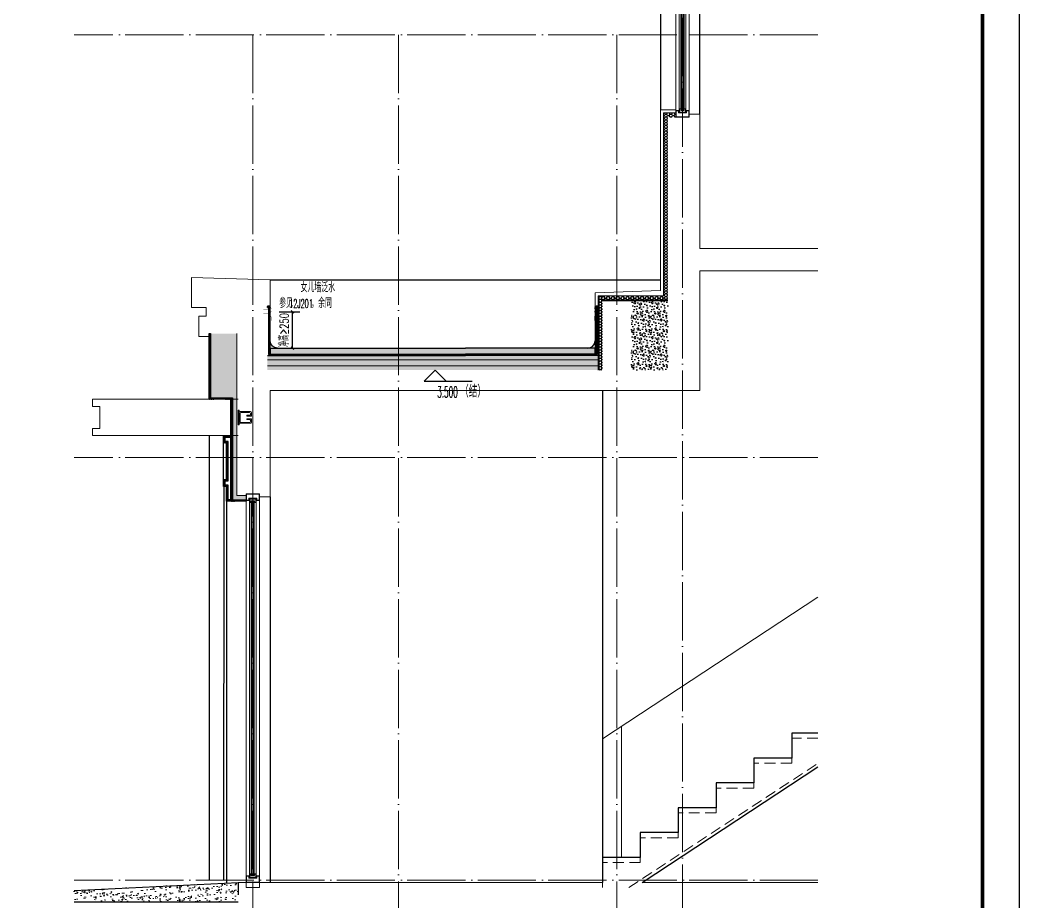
# Model space of a CAD drawing. Extents: x -518115 to 389031, y -231062 to 1628073.
# Drawn here: x 253822 to 260680, y -216555 to -210503 of the extents above; entities that cross this region are included whole.
import ezdxf
from ezdxf.xclip import XClip

# ---------------------------------------------------------------- set-up
doc = ezdxf.new("R2010")
doc.units = 0
doc.header["$LTSCALE"] = 1000
doc.header["$MEASUREMENT"] = 0
doc.header["$XCLIPFRAME"] = 0
for name, pattern in [('DASH', [0.35, 0.25, -0.1]), ('DOTE', [2.42, 2, -0.2, 0.02, -0.2]), ('HIDDEN', [0.375, 0.25, -0.125])]:
    doc.linetypes.add(name, pattern=pattern)
for name, color, linetype in [('3-剖面填充（细）', 250, 'Continuous'), ('3-屋面构造层', 157, 'Continuous'), ('DIM_ELEV', 3, 'Continuous'), ('DIM_IDEN', 67, 'Continuous'), ('PUB_TEXT', 4, 'Continuous'), ('SURFACE', 6, 'Continuous'), ('图框', 140, 'Continuous'), ('看线', 251, 'Continuous'), ('立面', 73, 'Continuous'), ('立面-看线', 251, 'Continuous')]:
    doc.layers.add(name, color=color, linetype=linetype)
for name, color, linetype, lineweight in [('DOTE', 19, 'DOTE', 9), ('PUB_HATCH', 8, 'Continuous', 9), ('S_WINDOW', 144, 'Continuous', 15), ('STAIR', 2, 'Continuous', 18), ('WALL', 9, 'Continuous', 40), ('内粉刷', 37, 'Continuous', 9), ('填充', 251, 'Continuous', 5), ('栏杆', 163, 'Continuous', 5), ('立面-普通轮廓', 7, 'Continuous', 18), ('立面-栏杆', 105, 'Continuous', 15), ('细细', 250, 'Continuous', 0)]:
    doc.layers.add(name, color=color, linetype=linetype, lineweight=lineweight)
doc.layers.add('yichutu', color=7, linetype='Continuous', true_color=0xffffff, plot=False)
doc.styles.add('_TCH_DIM', font='SIMPLEX.shx', dxfattribs={"width": 0.7, "bigfont": 'GBCBIG.shx'})
doc.styles.add('_TCH_DIM_T3', font='SIMPLEX.shx', dxfattribs={"width": 0.494118, "bigfont": 'GBCBIG.shx'})
doc.dimstyles.new('_TCH_ARCH&&20', dxfattribs={"dimtxt": 59.5, "dimasz": 20, "dimexe": 50, "dimexo": 60, "dimgap": 25.25, "dimtad": 1, "dimdec": 0, "dimzin": 0, "dimdsep": 46, "dimtxsty": '_TCH_DIM_T3', "dimblk": 'ARCHTICK', "dimcen": 0.09, "dimclrt": 7, "dimazin": 2, "dimtfac": 1, "dimtdec": 0, "dimtix": 1, "dimtmove": 2, "dimatfit": 3, "dimfxl": 1, "dimtolj": 1, "dimtzin": 0, "dimarcsym": 0})
pattern_1 = [(315, (-749044.146, -743268.739), (-1.767766953, -1.767766953), []), (315, (-749042.9675, -743268.739), (-1.767766953, -1.767766953), [])]
pattern_2 = [(315, (-749044.1448, -745972.1746), (-1.767766953, -1.767766953), []), (315, (-749042.9663, -745972.1746), (-1.767766953, -1.767766953), [])]
pattern_3 = [(315, (-218910.2607, -140541.0897), (-1.767766953, -1.767766953), []), (315, (-218909.0822, -140541.0897), (-1.767766953, -1.767766953), [])]
pattern_4 = [(315, (-218910.2607, -141979.3279), (-1.767766953, -1.767766953), []), (315, (-218909.0822, -141979.3279), (-1.767766953, -1.767766953), [])]

# ---------------------------------------------------------------- blocks, each defined once
blk = doc.blocks.new('GFDDDDRG')
at = {"layer": '图框'}
blk.add_lwpolyline([(923310, -107437), (923310, -159999), (893610, -159999), (893610, -107437)], close=True, dxfattribs=at)
blk.add_lwpolyline([(923310, -107437), (923310, -159999), (893610, -159999), (893610, -107437)], close=True, dxfattribs=at)
at = {"layer": '图框', "const_width": 50}
blk.add_lwpolyline([(894110, -159499), (922810, -159499), (922810, -108687), (894110, -108687)], close=True, dxfattribs=at)
blk = doc.blocks.new('yct-1051-594-26275-14850-25-1002.0')
at = {"layer": 'yichutu', "color": 7, "true_color": 0xffffff}
blk.add_lwpolyline([(0, 0), (0, 14850), (26275, 14850), (26275, 0)], close=True, dxfattribs=at)
blk = doc.blocks.new('A$C657A2A31')
at = {"layer": '栏杆', "color": 5}
for p, q in [((0, 0), (6.4, 0)), ((0, -100.3), (0, 0)), ((6.4, 0), (6.4, -100.3)), ((84.4, -10), (12.4, -10)), ((12.4, -22.3), (12.4, -78)), ((77.4, -16.3), (18.4, -16.3)), ((59.6, -35.7), (59.6, -41.7)), ((80.4, -35.7), (59.6, -35.7)), ((87.4, -41.7), (59.6, -41.7)), ((59.6, -58.6), (59.6, -64.6)), ((87.4, -58.6), (59.6, -58.6)), ((80.4, -64.6), (59.6, -64.6)), ((83.4, -32.7), (83.4, -22.3)), ((83.4, -67.6), (83.4, -78)), ((90.4, -16), (90.4, -38.7)), ((90.4, -84.3), (90.4, -61.6)), ((6.4, -100.3), (0, -100.3)), ((84.4, -90.3), (12.4, -90.3)), ((77.4, -84), (18.4, -84))]:
    blk.add_line(p, q, dxfattribs=at)
for centre, radius, start, end in [((12.4, -16), 6, 90, 180), ((18.4, -22.3), 6, 90, 180), ((77.4, -22.3), 6, 0, 90), ((80.4, -32.7), 3, 270, 0), ((80.4, -67.6), 3, 0, 90), ((84.4, -16), 6, 0, 90), ((87.4, -38.7), 3, 270, 0), ((87.4, -61.6), 3, 0, 90), ((12.4, -84.3), 6, 180, 270), ((18.4, -78), 6, 180, 270), ((77.4, -78), 6, 270, 0), ((84.4, -84.3), 6, 270, 0)]:
    blk.add_arc(centre, radius, start, end, dxfattribs=at)
blk = doc.blocks.new('zrszerf')
at = {"layer": '细细'}
h = blk.add_hatch(dxfattribs=at)
h.set_pattern_fill('金属', color=256, style=0)
h.set_pattern_definition(pattern_3)
h.paths.add_polyline_path([(257694.9, 608543.3), (257714.9, 608543.3), (257714.9, 608556.8), (257764.9, 608556.8), (257764.9, 608543.3), (257784.9, 608543.3), (257784.9, 608588.3), (257694.9, 608588.3)])
h.paths.add_polyline_path([(257712.9, 608558.8), (257712.9, 608545.3), (257696.9, 608545.3), (257696.9, 608586.3), (257782.9, 608586.3), (257782.9, 608545.3), (257766.9, 608545.3), (257766.9, 608558.8)], flags=16)
h = blk.add_hatch(dxfattribs=at)
h.set_pattern_fill('金属', color=256, style=0)
h.set_pattern_definition(pattern_3)
h.paths.add_polyline_path([(257762.4, 608554.8), (257762.4, 608529.8), (257750.4, 608529.8), (257750.4, 608539.8), (257729.4, 608539.8), (257729.4, 608529.8), (257717.4, 608529.8), (257717.4, 608554.8)])
h.paths.add_polyline_path([(257719.4, 608552.8), (257719.4, 608531.8), (257727.4, 608531.8), (257727.4, 608541.8), (257752.4, 608541.8), (257752.4, 608531.8), (257760.4, 608531.8), (257760.4, 608552.8)], flags=16)
h = blk.add_hatch(color=256, dxfattribs=at)
edge = h.paths.add_edge_path()
edge.add_line((257735.4, 608539.8), (257735.4, 608527.8))
edge.add_arc((257739.9, 608519.5), 9.44, 61.51755, 118.48245, ccw=False)
edge.add_line((257744.4, 608527.8), (257744.4, 608539.8))
edge.add_arc((257739.9, 608548.1), 9.44, 241.51755, 298.48245, ccw=False)
h = blk.add_hatch(dxfattribs=at)
h.set_pattern_fill('金属', color=256, style=0)
h.set_pattern_definition(pattern_4)
h.paths.add_polyline_path([(257762.4, 607221.8), (257762.4, 607246.8), (257750.4, 607246.8), (257750.4, 607236.8), (257729.4, 607236.8), (257729.4, 607246.8), (257717.4, 607246.8), (257717.4, 607221.8)])
h.paths.add_polyline_path([(257719.4, 607223.8), (257719.4, 607244.8), (257727.4, 607244.8), (257727.4, 607234.8), (257752.4, 607234.8), (257752.4, 607244.8), (257760.4, 607244.8), (257760.4, 607223.8)], flags=16)
h = blk.add_hatch(color=256, dxfattribs=at)
edge = h.paths.add_edge_path()
edge.add_line((257735.4, 607236.8), (257735.4, 607248.8))
edge.add_arc((257739.9, 607257.1), 9.44, 241.51755, 298.48245)
edge.add_line((257744.4, 607248.8), (257744.4, 607236.8))
edge.add_arc((257739.9, 607228.5), 9.44, 61.51755, 118.48245)
h = blk.add_hatch(dxfattribs=at)
h.set_pattern_fill('金属', color=256, style=0)
h.set_pattern_definition(pattern_4)
h.paths.add_polyline_path([(257694.9, 607233.3), (257714.9, 607233.3), (257714.9, 607219.8), (257764.9, 607219.8), (257764.9, 607233.3), (257784.9, 607233.3), (257784.9, 607188.3), (257694.9, 607188.3)])
h.paths.add_polyline_path([(257712.9, 607217.8), (257712.9, 607231.3), (257696.9, 607231.3), (257696.9, 607190.3), (257782.9, 607190.3), (257782.9, 607231.3), (257766.9, 607231.3), (257766.9, 607217.8)], flags=16)
at = {"layer": 'S_WINDOW'}
for p, q in [((257694.9, 607233.3), (257694.9, 608543.3)), ((257717.4, 607246.8), (257717.4, 608529.8)), ((257762.4, 607246.8), (257762.4, 608529.8)), ((257784.9, 607233.3), (257784.9, 608543.3))]:
    blk.add_line(p, q, dxfattribs=at)
for points in [[(257784.9, 608588.3), (257784.9, 608543.3), (257764.9, 608543.3), (257764.9, 608556.8), (257714.9, 608556.8), (257714.9, 608543.3), (257694.9, 608543.3), (257694.9, 608588.3)], [(257782.9, 608586.3), (257782.9, 608545.3), (257766.9, 608545.3), (257766.9, 608558.8), (257712.9, 608558.8), (257712.9, 608545.3), (257696.9, 608545.3), (257696.9, 608586.3)], [(257762.4, 608554.8), (257762.4, 608529.8), (257750.4, 608529.8), (257750.4, 608539.8), (257729.4, 608539.8), (257729.4, 608529.8), (257717.4, 608529.8), (257717.4, 608554.8)], [(257760.4, 608552.8), (257760.4, 608531.8), (257752.4, 608531.8), (257752.4, 608541.8), (257727.4, 608541.8), (257727.4, 608531.8), (257719.4, 608531.8), (257719.4, 608552.8)], [(257762.4, 607221.8), (257762.4, 607246.8), (257750.4, 607246.8), (257750.4, 607236.8), (257729.4, 607236.8), (257729.4, 607246.8), (257717.4, 607246.8), (257717.4, 607221.8)], [(257760.4, 607223.8), (257760.4, 607244.8), (257752.4, 607244.8), (257752.4, 607234.8), (257727.4, 607234.8), (257727.4, 607244.8), (257719.4, 607244.8), (257719.4, 607223.8)], [(257784.9, 607188.3), (257784.9, 607233.3), (257764.9, 607233.3), (257764.9, 607219.8), (257714.9, 607219.8), (257714.9, 607233.3), (257694.9, 607233.3), (257694.9, 607188.3)], [(257782.9, 607190.3), (257782.9, 607231.3), (257766.9, 607231.3), (257766.9, 607217.8), (257712.9, 607217.8), (257712.9, 607231.3), (257696.9, 607231.3), (257696.9, 607190.3)]]:
    blk.add_lwpolyline(points, close=True, dxfattribs=at)
at = {"layer": '细细'}
for points in [[(257729.4, 608529.8), (257729.4, 607246.8)], [(257735.4, 607248.8), (257735.4, 608539.8)], [(257744.4, 607248.8), (257744.4, 608539.8)], [(257750.4, 608529.8), (257750.4, 607246.8)]]:
    blk.add_lwpolyline(points, dxfattribs=at)
for points in [[(257735.4, 608539.8), (257735.4, 608527.8, -0.253805), (257744.4, 608527.8), (257744.4, 608539.8, -0.253805)], [(257735.4, 607236.8), (257735.4, 607248.8, 0.253805), (257744.4, 607248.8), (257744.4, 607236.8, 0.253805)]]:
    blk.add_lwpolyline(points, format="xyb", close=True, dxfattribs=at)
blk = doc.blocks.new('FGHFG4334GDFGDFFGGGGGGDFG4G')
at = {"layer": 'SURFACE', "const_width": 2.25}
for points in [[(46.5, 0), (0, 0)], [(46.5, -27.6), (0, -27.6)]]:
    blk.add_lwpolyline(points, dxfattribs=at)
at = {"layer": 'SURFACE', "const_width": 1.5}
blk.add_lwpolyline([(46.5, 17.2, -1), (46.5, 5.2), (46.5, -6.8, -1), (46.5, -18.8), (46.5, -36.8), (52.5, -48), (52.5, -72.8)], format="xyb", dxfattribs=at)
blk = doc.blocks.new('FGDGDGD')
at = {"layer": '3-屋面构造层'}
h = blk.add_hatch(dxfattribs=at)
h.set_pattern_fill('隔热材料01', color=256, scale=7.692308, style=0)
h.set_pattern_definition([(270, (9.5186, 433.228), (3.846153863, -7e-16), [0.385980771, -3.460173092]), (270, (6.637, 433.228), (3.846153863, -7e-16), [0.385980771, -3.460173092]), (90, (8.5996, 430.618), (-3.846153863, 2e-16), [0.385980771, -3.460173092]), (90, (7.556, 430.618), (-3.846153863, 2e-16), [0.385980771, -3.460173092]), (180, (10.002, 430), (-5e-16, -3.846153863), [3.848019248, 0.001865385]), (135, (8.9282, 430.193), (2e-16, 3.846144175), [0.328307694, -5.110980792]), (116.56505, (12.5422, 430.4251), (8.6793e-06, 3.8461487416), [0.215769232, -8.384500037]), (116.56505, (8.696, 430.4251), (8.6793e-06, 3.8461487416), [0.215769232, -8.384500037]), (153.43495, (13.1603, 430), (-8.679e-06, 3.846148742), [0.431538463, -8.168730805]), (153.43495, (9.3142, 430), (-8.679e-06, 3.846148742), [0.431538463, -8.168730805]), (63.43495, (12.4457, 431.0041), (-8.6793e-06, 3.8461487416), [2.054923086, -6.545346183]), (63.43495, (8.5996, 431.0041), (-8.6793e-06, 3.8461487416), [2.054923086, -6.545346183]), (116.56505, (13.3647, 433.228), (8.6793e-06, 3.8461487416), [0.215769232, -8.384500037]), (116.56505, (9.5186, 433.228), (8.6793e-06, 3.8461487416), [0.215769232, -8.384500037]), (135, (9.422, 433.421), (2e-16, 3.846144175), [0.328307694, -5.110980792]), (153.43495, (13.036, 433.6532), (-8.679e-06, 3.846148742), [0.431538463, -8.168730805]), (153.43495, (9.19, 433.6532), (-8.679e-06, 3.846148742), [0.431538463, -8.168730805]), (45, (6.7336, 433.421), (2e-16, 3.846144175), [0.328307694, -5.110980792]), (63.43495, (10.4833, 433.228), (-8.6793e-06, 3.8461487416), [0.215769232, -8.384500037]), (63.43495, (6.6371, 433.228), (-8.6793e-06, 3.8461487416), [0.215769232, -8.384500037]), (26.56505, (10.812, 433.6532), (8.679e-06, 3.846148742), [0.431538463, -8.168730805]), (26.56505, (6.9658, 433.6532), (8.679e-06, 3.846148742), [0.431538463, -8.168730805]), (116.56505, (11.4023, 431.0041), (8.6793e-06, 3.8461487416), [2.054923086, -6.545346183]), (116.56505, (7.5561, 431.0041), (8.6793e-06, 3.8461487416), [2.054923086, -6.545346183]), (45, (7.2275, 430.193), (2e-16, 3.846144175), [0.328307694, -5.110980792]), (63.43495, (11.3058, 430.4251), (-8.6793e-06, 3.8461487416), [0.215769232, -8.384500037]), (63.43495, (7.4596, 430.4251), (-8.6793e-06, 3.8461487416), [0.215769232, -8.384500037]), (26.56505, (10.6877, 430), (8.679e-06, 3.846148742), [0.431538463, -8.168730805]), (26.56505, (6.8415, 430), (8.679e-06, 3.846148742), [0.431538463, -8.168730805])])
edge = h.paths.add_edge_path()
edge.add_arc((682180.8, 585366.2), 9.23, 450, 540, ccw=False)
edge.add_line((682180.8, 585375.4), (682191.6, 585375.4))
edge.add_line((682191.6, 585375.4), (682191.6, 585366.2))
edge.add_line((682191.6, 585366.2), (682171.6, 585366.2))
h = blk.add_hatch(dxfattribs=at)
h.set_pattern_fill('混凝土', color=256, scale=5, angle=-1.14576, style=0)
h.set_pattern_definition([(48.854237, (-82751.966, -43707.863), (35.7930991, -3.8540962), [3.75, -41.25]), (353.854237, (-82751.966, -43707.863), (-6.1841378, 37.7408106), [3, -33]), (99.305637, (-82748.983, -43708.185), (29.6089874, 33.886691), [3.1870095, -35.0571056]), (45.038437, (-82751.766, -43697.865), (53.1858973, -9.3413237), [5.625, -61.875]), (95.489837, (-82747.334, -43698.644), (47.6977146, 47.7616795), [4.7805144, -52.58565]), (350.038437, (-82751.766, -43697.865), (47.6976773, 47.7617167), [4.5, -49.5]), (19.854237, (-82746.817, -43700.465), (29.4368469, -20.7237073), [3.75, -41.25]), (324.854237, (-82746.817, -43700.465), (12.8883392, 36.0069862), [3, -33]), (70.305637, (-82744.364, -43702.192), (42.3251977, 15.2832459), [3.1870095, -35.0571056]), (36.3542372, (-82751.966, -43707.863), (0.9406985, 16.62920733), [0, -32.6, 0, -33.5, 0, -33.125]), (6.3542372, (-82751.966, -43707.863), (13.54517982, 19.45362572), [0, -19.1, 0, -31.85, 0, -12.625]), (326.3542372, (-82763.114, -43707.64), (26.66323482, -1.66123381), [0, -12.5, 0, -39, 0, -51.75]), (316.3542372, (-82768.113, -43707.54), (29.2535633, 4.4211788), [0, -16.25, 0, -25.9, 0, -36.75])])
h.paths.add_polyline_path([(674875.1, 585046.2), (674875.1, 585086.2), (682171.6, 585086.2), (682171.6, 585046.2)])
h = blk.add_hatch(dxfattribs=at)
h.set_pattern_fill('焦渣矿渣', color=256, scale=4, angle=-1.14576, style=0)
h.set_pattern_definition([(358.8542372, (-82751.966, -43697.863), (8.27546507, 13.69326162), [1.6, -14.4]), (298.8542372, (-82751.966, -43697.863), (15.99644496, -0.32013217), [1.6, -14.4]), (238.8542372, (-82750.366, -43697.895), (7.72097989, -14.0133938), [1.6, -14.4]), (268.8542372, (-82745.567, -43697.991), (15.83683295, -8.3183365), [2.4, -11.456]), (268.8542372, (-82743.967, -43698.023), (15.83683295, -8.3183365), [2.4, -11.456]), (268.8542372, (-82742.368, -43698.055), (15.83683295, -8.3183365), [2.4, -11.456])])
h.paths.add_polyline_path([(674875.1, 585006.2), (674875.1, 585036.2), (682191.6, 585036.2), (682191.6, 585006.2)])
h = blk.add_hatch(dxfattribs=at)
h.set_pattern_fill('隔热材料03', color=256, scale=12.5, style=0)
h.set_pattern_definition([(113.578, (-500407.8114, 374696.8656), (-0.0086926214, 6.2699620763), [1.075, -0.5693125, 2.8375, -0.5693125, 1.075, -0.6825]), (66.42, (-500406.1744, 374696.8656), (2.727787851, 6.0425e-05), [1.075, -0.5693125, 2.840375, -0.5693125, 1.075, -0.6825]), (180, (-500406.1744, 374696.8656), (0, 6.25), [1.636625, -1.0910625]), (180, (-500407.538, 374702.4906), (0, 6.25), [1.636625, -1.0910625]), (90, (-500405.7427, 374697.8548), (2.72775, 2e-16), [0.52175, -5.72825]), (90, (-500407.1066, 374700.9798), (2.72775, 2e-16), [0.52175, -5.72825]), (90, (-500408.2427, 374697.8548), (2.72775, 2e-16), [0.52175, -5.72825]), (90, (-500409.6066, 374700.9798), (2.72775, 2e-16), [0.52175, -5.72825])])
edge = h.paths.add_edge_path()
edge.add_line((682177.8, 585086.2), (682177.8, 585050.2))
edge.add_arc((682171.6, 585050.2), 6.25, 270, 360, ccw=False)
edge.add_line((682171.6, 585044), (682171.6, 585086.2))
edge.add_line((682171.6, 585086.2), (682177.8, 585086.2))
h = blk.add_hatch(dxfattribs=at)
h.set_pattern_fill('加气混凝土', color=256, scale=5, style=0)
h.set_pattern_definition([(0, (-82734.266, -43726.163), (30, 60), [0, -60]), (0, (-82769.366, -43734.263), (30, 60), [0, -60]), (0, (-82749.866, -43734.863), (30, 60), [0, -60]), (0, (-82728.566, -43717.163), (30, 60), [0, -60]), (0, (-82753.466, -43737.863), (30, 60), [0, -60]), (0, (-82722.566, -43679.363), (30, 60), [0, -60]), (0, (-82740.866, -43684.163), (30, 60), [0, -60]), (0, (-82731.266, -43691.663), (30, 60), [0, -60]), (0, (-82780.166, -43692.863), (30, 60), [0, -60]), (0, (-82750.766, -43695.563), (30, 60), [0, -60]), (0, (-82762.166, -43710.863), (30, 60), [0, -60]), (0, (-82761.566, -43733.363), (30, 60), [0, -60]), (0, (-82739.066, -43735.763), (30, 60), [0, -60]), (0, (-82722.566, -43709.363), (30, 60), [0, -60]), (0, (-82778.666, -43718.663), (30, 60), [0, -60]), (0, (-82773.566, -43708.463), (30, 60), [0, -60]), (0, (-82750.166, -43712.663), (30, 60), [0, -60]), (0, (-82758.566, -43721.363), (30, 60), [0, -60]), (0, (-82763.366, -43701.563), (30, 60), [0, -60]), (0, (-82755.866, -43679.063), (30, 60), [0, -60]), (0, (-82776.266, -43731.263), (30, 60), [0, -60]), (0, (-82743.266, -43691.363), (30, 60), [0, -60]), (0, (-82771.166, -43690.463), (30, 60), [0, -60]), (0, (-82775.966, -43682.663), (30, 60), [0, -60]), (130.601294, (-82726.2516, -43698.149), (-149.999998343, 180.000000787), [2.6341554, -1103.7111]), (18.4349488, (-82730.537, -43697.006), (149.99999945, 59.99999956), [2.710524, -376.76279]), (90, (-82730.537, -43699.578), (30, 60), [2.5714284, -117.428565]), (161.565051, (-82727.966, -43700.435), (-150.000000755, 59.99999553), [2.710524, -376.76279]), (53.1301023, (-82727.966, -43700.435), (30.00000006, 59.99999997), [2.857143, -297.14285]), (135, (-82725.68, -43731.006), (-30.00000363, 59.99999594), [2.424366, -167.28126]), (45, (-82729.109, -43731.006), (29.9999998, 59.99999976), [2.424366, -167.28126]), (135, (-82727.394, -43732.72), (-30.00000363, 59.99999594), [2.424366, -167.28126]), (45, (-82727.394, -43732.72), (29.9999998, 59.99999976), [2.424366, -167.28126]), (116.565051, (-82754.537, -43690.72), (-5.2e-06, 119.9999967), [3.1943826, -63.88765]), (180, (-82755.966, -43687.863), (-30, 60), [3.4285716, -56.571425]), (63.434949, (-82760.823, -43690.72), (3e-07, 119.9999994), [3.1943826, -63.88765]), (116.565051, (-82759.394, -43693.58), (-5.2e-06, 119.9999967), [3.1943826, -63.88765]), (0, (-82759.394, -43693.58), (30, 60), [3.4285716, -56.571425]), (63.434949, (-82755.966, -43693.58), (3e-07, 119.9999994), [3.1943826, -63.88765]), (107.102728, (-82731.9658, -43711.0063), (-89.999996559, 300.000000484), [3.8861346, -1628.29025]), (143.972626, (-82733.1087, -43707.292), (-569.999992774, 419.999999525), [3.8861346, -812.202]), (180, (-82736.25, -43705.006), (-30, 60), [3.7142856, -56.28571]), (36.0273733, (-82743.1087, -43707.292), (569.999995788, 419.999995472), [3.8861346, -812.202]), (71.5650511, (-82744.252, -43710.721), (90.00000046, 299.99999948), [3.6140316, -375.85928]), (107.102728, (-82743.1087, -43714.4348), (-89.999996559, 300.000000484), [3.8861346, -1628.29025]), (143.972626, (-82739.966, -43716.7206), (-569.999992774, 419.999999525), [3.8861346, -812.202]), (0, (-82739.966, -43716.72), (30, 60), [3.7142856, -56.28571]), (36.0273733, (-82736.2516, -43716.7206), (569.999995788, 419.999995472), [3.8861346, -812.202]), (71.5650511, (-82733.109, -43714.435), (90.00000046, 299.99999948), [3.6140316, -375.85928]), (150.255118, (-82731.3944, -43683.006), (-90.000000213, 59.999999257), [2.303502, -481.43196]), (90, (-82733.394, -43684.15), (30, 60), [2.2857144, -117.714275]), (29.7448813, (-82733.3944, -43684.149), (90.000000053, 59.99999972), [2.303502, -481.43196]), (116.565051, (-82745.394, -43725.58), (-5.2e-06, 119.9999967), [3.1943826, -63.88765]), (168.690067, (-82746.823, -43722.7206), (-270.0000002, 59.999998494), [2.9137254, -608.96855]), (41.1859251, (-82751.9658, -43724.149), (749.999995456, 659.999994229), [3.0371844, -1272.5802]), (90, (-82751.966, -43727.006), (30, 60), [2.857143, -117.14285]), (138.814074, (-82749.68, -43729.0063), (-749.999986669, 660.000004204), [3.0371844, -1272.5802]), (16.6992442, (-82749.68, -43729.0063), (989.999992552, 299.999996858), [2.982945, -1249.85375]), (60.9453959, (-82746.823, -43728.149), (29.99999992, 59.999999469), [2.9416086, -1232.53395]), (109.983106, (-82770.5373, -43700.4348), (-150.000000565, 419.9999988885), [3.3442002, -1401.21975]), (155.556045, (-82771.68, -43697.292), (-390.0000014866, 179.99999626), [3.4522986, -1446.51315]), (24.4439547, (-82777.9658, -43697.292), (390.0000001945, 179.999999134), [3.4522986, -1446.51315]), (70.0168934, (-82779.1087, -43700.4348), (150.000000452, 419.999998958), [3.3442002, -1401.21975]), (109.983106, (-82777.9658, -43703.5777), (-150.000000565, 419.9999988885), [3.3442002, -1401.21975]), (160.016893, (-82774.823, -43704.7206), (-150.000000088, 59.999997267), [3.3442002, -698.93775]), (19.9831065, (-82774.823, -43704.7206), (149.999999176, 59.999999905), [3.3442002, -698.93775]), (70.0168934, (-82771.68, -43703.5777), (150.000000452, 419.999998958), [3.3442002, -1401.21975]), (122.005383, (-82748.2516, -43705.8634), (-30.000004026, 59.999996937), [2.6954232, -563.3434]), (18.4349488, (-82752.252, -43704.435), (149.99999945, 59.99999956), [2.710524, -376.76279]), (90, (-82752.252, -43707.006), (30, 60), [2.5714284, -117.428565]), (161.565051, (-82749.68, -43707.863), (-150.000000755, 59.99999553), [2.710524, -376.76279]), (54.4623222, (-82749.68, -43707.8634), (209.999999696, 299.99999955), [2.457807, -1029.82115]), (116.565051, (-82765.68, -43720.435), (-5.2e-06, 119.9999967), [3.1943826, -63.88765]), (180, (-82767.11, -43717.58), (-30, 60), [3.142857, -56.85714]), (59.0362434, (-82771.966, -43720.435), (30.000000098, 59.99999971), [3.3319728, -696.3822]), (120.963756, (-82770.2516, -43723.292), (-30.0000041, 59.999997245), [3.3319728, -696.3822]), (0, (-82770.25, -43723.29), (30, 60), [3.142857, -56.85714]), (63.434949, (-82767.11, -43723.29), (3e-07, 119.9999994), [3.1943826, -63.88765])])
h.paths.add_polyline_path([(682191.6, 584936.2), (674875.1, 584936.2), (674875.1, 584966.2), (682191.6, 584966.2)])
at = {"layer": '立面-看线'}
h = blk.add_hatch(dxfattribs=at)
h.set_pattern_fill('HONEY', color=256, scale=7)
h.set_pattern_definition([(0, (-799653.24, -415240.13), (16.66875, 9.623705), [11.1125, -22.225]), (120, (-799653.24, -415240.13), (-16.66874801, 9.62370845), [11.1125, -22.225]), (60, (-799653.24, -415240.13), (1.99e-06, 19.24741345), [-22.225, 11.1125])])
h.paths.add_polyline_path([(682191.6, 584966.2), (674875.1, 584966.2), (674875.1, 585006.2), (682191.6, 585006.2)])
at = {"layer": '3-屋面构造层'}
for p, q in [((682177.8, 585086.2), (674875.1, 585086.2)), ((682171.6, 585046.2), (674875.1, 585046.2)), ((682191.6, 585036.2), (674875.1, 585036.2)), ((682171.6, 585086.2), (682171.6, 585044))]:
    blk.add_line(p, q, dxfattribs=at)
at = {"layer": '3-屋面构造层', "color": 251, "linetype": 'DASH', "ltscale": 0.05, "true_color": 0x636466, "const_width": 2.5}
for points in [[(682056.6, 585042.7), (682171.6, 585042.7, 0.414214), (682179.1, 585050.2), (682179.1, 585366.2)], [(682056.6, 585039), (682171.6, 585039, 0.414214), (682182.8, 585050.2), (682182.8, 585366.2)]]:
    blk.add_lwpolyline(points, format="xyb", dxfattribs=at)
at = {"layer": '3-屋面构造层', "color": 251, "true_color": 0x636466}
for points in [[(682056.6, 585041.5), (682171.6, 585041.5, 0.414214), (682180.3, 585050.2), (682180.3, 585366.2)], [(682056.6, 585044), (682171.6, 585044, 0.414214), (682177.8, 585050.2), (682177.8, 585366.2)], [(682056.6, 585040.2), (682171.6, 585040.2, 0.414214), (682181.6, 585050.2), (682181.6, 585366.2), (682184.1, 585366.2), (682184.1, 585050.2, -0.414214), (682171.6, 585037.7), (682056.6, 585037.7)]]:
    blk.add_lwpolyline(points, format="xyb", dxfattribs=at)
at = {"layer": '3-屋面构造层', "ltscale": 0.8}
blk.add_lwpolyline([(682171.6, 585366.2, -0.414214), (682180.8, 585375.4), (682191.6, 585375.4), (682191.6, 585366.2), (682171.6, 585366.2)], format="xyb", dxfattribs=at)
at = {"layer": '3-屋面构造层', "color": 251, "linetype": 'DASH', "ltscale": 0.05, "true_color": 0x636466, "const_width": 2.5}
for points in [[(682042.7, 585039), (674875.1, 585039)], [(682056.6, 585042.7), (682042.7, 585039)]]:
    blk.add_lwpolyline(points, dxfattribs=at)
at = {"layer": '3-屋面构造层', "color": 251, "true_color": 0x636466}
for points in [[(682042.7, 585040.2), (674875.1, 585040.2)], [(674875.1, 585037.7), (682042.7, 585037.7)], [(682056, 585043.8), (682042.1, 585040.1)], [(682043.2, 585037.9), (682057.1, 585041.6)]]:
    blk.add_lwpolyline(points, dxfattribs=at)
at = {"layer": '3-屋面构造层'}
blk.add_arc((682121.6, 585136.2), 50, 270, 360, dxfattribs=at)
at = {"layer": 'PUB_HATCH', "color": 215, "true_color": 0xa953a0}
for p, q in [((682191.6, 585006.2), (674875.1, 585006.2)), ((682191.6, 584966.2), (674875.1, 584966.2))]:
    blk.add_line(p, q, dxfattribs=at)
at = {"layer": '3-屋面构造层', "color": 1, "xscale": -1}
blk.add_blockref('FGHFG4334GDFGDFFGGGGGGDFG4G', (682218.1, 585349), dxfattribs=at)
blk = doc.blocks.new('_ArchTick')
at = {"color": 0, "linetype": 'ByBlock', "const_width": 0.4}
blk.add_lwpolyline([(-0.5, -0.5), (0.5, 0.5)], dxfattribs=at)
blk = doc.blocks.new('*D360')
at = {"layer": 'Defpoints', "color": 0, "transparency": 16777216}
for p in [(255540.3, -212505.1), (255692.8, -212505.1), (255540.3, -212755.1)]:
    blk.add_point(p, dxfattribs=at)
at = {"layer": 'DIM_IDEN', "color": 0, "lineweight": -2, "transparency": 16777216}
for p, q in [((255600.3, -212505.1), (255742.8, -212505.1)), ((255692.8, -212755.1), (255692.8, -212505.1)), ((255600.3, -212755.1), (255742.8, -212755.1))]:
    blk.add_line(p, q, dxfattribs=at)
at = {"layer": 'DIM_IDEN', "color": 0, "lineweight": -2, "transparency": 16777216, "xscale": 20, "yscale": 20, "zscale": 20}
for p, rotation in [((255692.8, -212505.1), 90), ((255692.8, -212755.1), 270)]:
    blk.add_blockref('_ArchTick', p, dxfattribs=dict(at, rotation=rotation))
at = {"layer": 'DIM_IDEN', "color": 7, "transparency": 16777216, "insert": (255636.2, -212630.1), "char_height": 59.5, "attachment_point": 5, "rotation": 90, "style": '_TCH_DIM_T3'}
blk.add_mtext('\\A1;{\\W0.70588;净高≥250}', dxfattribs=at)
blk = doc.blocks.new('A$C40486AD2')
at = {"layer": 'PUB_TEXT', "style": '_TCH_DIM'}
for s, height, width, p in [('女儿墙泛水', 67.52, 0.7, (254.8, 115.3)), ('参见', 67.52, 0.7, (107.7, 7.5)), ('，余同', 67.52, 0.7, (327.8, 7.5)), ('12J201', 59.5, 0.494118, (176.6, 7.5))]:
    blk.add_text(s, height=height, dxfattribs=dict(at, width=width)).set_placement(p)

msp = doc.modelspace()

# ---------------------------------------------------------------- hatches: boundary and pattern name
h = msp.add_hatch()
h.set_pattern_fill('ANSI34', color=1, style=0, double=1)
h.set_pattern_definition([(45, (-1031112.582, -725905.82), (-6.73519209, 6.73519209), []), (45, (-1031110.337, -725905.82), (-6.73519209, 6.73519209), []), (45, (-1031108.092, -725905.82), (-6.73519209, 6.73519209), []), (45, (-1031105.847, -725905.82), (-6.73519209, 6.73519209), [])])
h.paths.add_polyline_path([(255270.3, -213105), (255270.3, -213805), (255375.3, -213805), (255375.3, -213795), (255280.3, -213795), (255280.3, -213095), (255130.3, -213095), (255130.3, -212655), (255120.3, -212655), (255120.3, -213105)])
at = {"layer": '3-剖面填充（细）'}
h = msp.add_hatch(dxfattribs=at)
h.set_pattern_fill('加气混凝土', color=256, scale=10)
h.set_pattern_definition([(0, (-146107.63, -124013.22), (60, 120), [0, -120]), (0, (-146177.83, -124029.42), (60, 120), [0, -120]), (0, (-146138.83, -124030.62), (60, 120), [0, -120]), (0, (-146096.23, -123995.22), (60, 120), [0, -120]), (0, (-146146.03, -124036.62), (60, 120), [0, -120]), (0, (-146084.23, -123919.62), (60, 120), [0, -120]), (0, (-146120.83, -123929.22), (60, 120), [0, -120]), (0, (-146101.63, -123944.22), (60, 120), [0, -120]), (0, (-146199.43, -123946.62), (60, 120), [0, -120]), (0, (-146140.63, -123952.02), (60, 120), [0, -120]), (0, (-146163.43, -123982.62), (60, 120), [0, -120]), (0, (-146162.23, -124027.62), (60, 120), [0, -120]), (0, (-146117.23, -124032.42), (60, 120), [0, -120]), (0, (-146084.23, -123979.62), (60, 120), [0, -120]), (0, (-146196.43, -123998.22), (60, 120), [0, -120]), (0, (-146186.23, -123977.82), (60, 120), [0, -120]), (0, (-146139.43, -123986.22), (60, 120), [0, -120]), (0, (-146156.23, -124003.62), (60, 120), [0, -120]), (0, (-146165.83, -123964.02), (60, 120), [0, -120]), (0, (-146150.83, -123919.02), (60, 120), [0, -120]), (0, (-146191.63, -124023.42), (60, 120), [0, -120]), (0, (-146125.63, -123943.62), (60, 120), [0, -120]), (0, (-146181.43, -123941.82), (60, 120), [0, -120]), (0, (-146191.03, -123926.22), (60, 120), [0, -120]), (130.601294, (-146091.6006, -123957.1926), (-299.99999669, 360.00000157), [5.26831, -2207.4222]), (18.434949, (-146100.172, -123954.907), (299.9999989, 119.9999991), [5.421048, -753.52558]), (90, (-146100.17, -123960.05), (60, 120), [5.142857, -234.85713]), (161.565051, (-146095.03, -123961.764), (-300.0000015, 119.99999105), [5.421048, -753.52558]), (53.130102, (-146095.03, -123961.764), (60.0000001, 120), [5.714286, -594.2857]), (135, (-146090.458, -124022.907), (-60.0000073, 119.999992), [4.848732, -334.56252]), (45, (-146097.315, -124022.907), (59.9999996, 119.9999995), [4.848732, -334.56252]), (135, (-146093.886, -124026.335), (-60.0000073, 119.999992), [4.848732, -334.56252]), (45, (-146093.886, -124026.335), (59.9999996, 119.9999995), [4.848732, -334.56252]), (116.56505, (-146148.17, -123942.34), (-1e-05, 239.999993), [6.388765, -127.7753]), (180, (-146151.03, -123936.62), (-60, 120), [6.857143, -113.14285]), (63.43495, (-146160.74, -123942.34), (5e-07, 240), [6.388765, -127.7753]), (116.56505, (-146157.89, -123948.05), (-1e-05, 239.999993), [6.388765, -127.7753]), (0, (-146157.89, -123948.05), (60, 120), [6.857143, -113.14285]), (63.43495, (-146151.03, -123948.05), (5e-07, 240), [6.388765, -127.7753]), (107.102728, (-146103.029, -123982.907), (-179.99999312, 600.00000097), [7.77227, -3256.5805]), (143.972626, (-146105.315, -123975.478), (-1139.99998555, 839.99999905), [7.77227, -1624.404]), (180, (-146111.6, -123970.91), (-60, 120), [7.42857, -112.57142]), (36.0273733, (-146125.315, -123975.478), (1139.99999158, 839.99999094), [7.77227, -1624.404]), (71.565051, (-146127.6, -123982.335), (180.0000009, 599.999999), [7.228063, -751.71856]), (107.102728, (-146125.315, -123989.764), (-179.99999312, 600.00000097), [7.77227, -3256.5805]), (143.972626, (-146119.029, -123994.3355), (-1139.99998555, 839.99999905), [7.77227, -1624.404]), (0, (-146119.03, -123994.34), (60, 120), [7.42857, -112.57142]), (36.0273733, (-146111.601, -123994.3355), (1139.99999158, 839.99999094), [7.77227, -1624.404]), (71.565051, (-146105.315, -123989.764), (180.0000009, 599.999999), [7.228063, -751.71856]), (150.255118, (-146101.886, -123926.907), (-180.0000004, 119.9999985), [4.607004, -962.86392]), (90, (-146105.886, -123929.19), (60, 120), [4.57143, -235.42855]), (29.7448813, (-146105.886, -123929.193), (180.0000001, 119.99999944), [4.607004, -962.86392]), (116.56505, (-146129.89, -124012.05), (-1e-05, 239.999993), [6.388765, -127.7753]), (168.690067, (-146132.743, -124006.335), (-540.0000004, 119.999997), [5.82745, -1217.9371]), (41.1859251, (-146143.029, -124009.1926), (1499.99999091, 1319.99998846), [6.07437, -2545.1604]), (90, (-146143.03, -124014.907), (60, 120), [5.714286, -234.2857]), (138.814074, (-146138.458, -124018.907), (-1499.99997334, 1320.00000841), [6.07437, -2545.1604]), (16.6992442, (-146138.458, -124018.907), (1979.9999851, 599.999993716), [5.96589, -2499.7075]), (60.9453959, (-146132.7435, -124017.1926), (59.99999984, 119.99999894), [5.883217, -2465.0679]), (109.983106, (-146180.172, -123961.764), (-300.00000113, 839.99999778), [6.6884, -2802.4395]), (155.556045, (-146182.4577, -123955.4783), (-780.000002973, 359.99999252), [6.904597, -2893.0263]), (24.4439547, (-146195.029, -123955.4783), (780.00000039, 359.99999827), [6.904597, -2893.0263]), (70.0168934, (-146197.315, -123961.764), (300.000000904, 839.999997916), [6.6884, -2802.4395]), (109.983106, (-146195.029, -123968.05), (-300.00000113, 839.99999778), [6.6884, -2802.4395]), (160.016893, (-146188.743, -123970.335), (-300.00000018, 119.99999453), [6.6884, -1397.8755]), (19.9831065, (-146188.743, -123970.335), (299.99999835, 119.9999998), [6.6884, -1397.8755]), (70.0168934, (-146182.4577, -123968.05), (300.000000904, 839.999997916), [6.6884, -2802.4395]), (122.005383, (-146135.6, -123972.621), (-60.00000805, 119.99999387), [5.390846, -1126.6868]), (18.434949, (-146143.6, -123969.764), (299.9999989, 119.9999991), [5.421048, -753.52558]), (90, (-146143.6, -123974.907), (60, 120), [5.142857, -234.85713]), (161.565051, (-146138.458, -123976.621), (-300.0000015, 119.99999105), [5.421048, -753.52558]), (54.4623222, (-146138.458, -123976.621), (419.99999939, 599.9999991), [4.915614, -2059.6423]), (116.56505, (-146170.46, -124001.76), (-1e-05, 239.999993), [6.388765, -127.7753]), (180, (-146173.31, -123996.05), (-60, 120), [6.285714, -113.71428]), (59.0362434, (-146183.029, -124001.764), (60.0000002, 119.99999942), [6.663946, -1392.7644]), (120.963756, (-146179.601, -124007.478), (-60.0000082, 119.9999945), [6.663946, -1392.7644]), (0, (-146179.6, -124007.48), (60, 120), [6.285714, -113.71428]), (63.43495, (-146173.31, -124007.48), (5e-07, 240), [6.388765, -127.7753])])
h.paths.add_polyline_path([(258270.3, -212425), (258020.3, -212425), (258020.3, -212905), (258270.3, -212905)])
at = {"layer": '填充'}
h = msp.add_hatch(dxfattribs=at)
h.set_pattern_fill('AR-CONC', color=256, scale=50, style=0)
h.set_pattern_definition([(50, (-14332277.7, -5572312.756), (91.0923345, -7.96954277), [9.525, -104.775]), (355, (-14332277.7, -5572312.76), (-17.621413, 95.52832144), [7.62, -83.82]), (100.451, (-14332270.11, -5572313.42), (73.47125083, 87.5583439), [8.095, -89.045]), (46.1842, (-14332277.7, -5572287.36), (135.53952045, -21.021164), [14.2875, -157.1625]), (96.6356, (-14332266.4, -5572289.11), (118.7021172, 123.712778), [12.1425, -133.5675]), (351.184, (-14332277.7, -5572287.36), (118.7023029, 123.7125589), [11.43, -125.73]), (21, (-14332265, -5572293.706), (75.8074399, -51.13275926), [9.525, -104.775]), (326, (-14332265, -5572293.71), (30.9010142, 92.09398306), [7.62, -83.82]), (71.4514, (-14332258.68, -5572297.97), (106.7082454, 40.96142886), [8.095, -89.045]), (37.5, (-14332277.7, -5572312.756), (1.544301625, 42.277519437), [0, -82.804, 0, -85.09, 0, -84.1375]), (7.5, (-14332277.7, -5572312.756), (33.40983126, 50.09028741), [0, -48.514, 0, -80.899, 0, -32.0675]), (327.5, (-14332306.02, -5572312.756), (67.79529758, -2.864372), [0, -31.75, 0, -99.06, 0, -131.445]), (317.5, (-14332318.72, -5572312.756), (74.0645907, 12.71324552), [0, -41.275, 0, -65.786, 0, -93.345])])
h.paths.add_polyline_path([(254193.3, -216476.4), (254193.3, -216554.7), (255320.3, -216554.7), (255320.3, -216420.2)])
at = {"layer": '立面'}
h = msp.add_hatch(dxfattribs=at)
h.set_pattern_fill('ANSI31', color=251, scale=2)
h.set_pattern_definition([(45, (-530163.6334, -603006.0067), (-2.24506403, 2.24506403), [])])
h.paths.add_polyline_path([(255270.2, -213355), (255270.4, -213805), (255240.4, -213805.1), (255240.4, -213704.7), (255220.4, -213704.7), (255220.4, -213654.7), (255240.4, -213654.7), (255240.5, -213404.9), (255220.3, -213404.7), (255220.3, -213355)])
h.paths.add_polyline_path([(255250.5, -213395), (255230.3, -213394.8), (255230.3, -213365), (255270.3, -213365), (255270.3, -213795), (255250.4, -213795), (255250.5, -213694.7), (255230.4, -213694.7), (255230.4, -213664.7), (255250.4, -213664.7)], flags=16)
at = {"layer": '立面-看线'}
h = msp.add_hatch(dxfattribs=at)
h.set_pattern_fill('HONEY', color=256, scale=7)
h.set_pattern_definition([(0, (-552782.979, -597501.972), (16.66875, 9.623705), [11.1125, -22.225]), (120, (-552782.979, -597501.972), (-16.66874801, 9.62370845), [11.1125, -22.225]), (60, (-552782.979, -597501.972), (1.99e-06, 19.24741345), [-22.225, 11.1125])])
h.paths.add_polyline_path([(258240.3, -212055), (258270.3, -212055), (258270.3, -211170), (258325.3, -211170), (258325.3, -211140), (258240.3, -211140)])
h = msp.add_hatch(dxfattribs=at)
h.set_pattern_fill('HONEY', color=256, scale=7)
h.set_pattern_definition([(0, (-552782.956, -597501.97), (16.66875, 9.623705), [11.1125, -22.225]), (120, (-552782.956, -597501.97), (-16.66874801, 9.62370845), [11.1125, -22.225]), (60, (-552782.956, -597501.97), (1.99e-06, 19.24741345), [-22.225, 11.1125])])
h.paths.add_polyline_path([(258240.3, -212425), (258270.3, -212425), (258270.3, -212055), (258240.3, -212055)])
h = msp.add_hatch(dxfattribs=at)
h.set_pattern_fill('HONEY', color=256, scale=7)
h.set_pattern_definition([(0, (-553232.948, -597501.967), (16.66875, 9.623705), [11.1125, -22.225]), (120, (-553232.948, -597501.967), (-16.66874801, 9.62370845), [11.1125, -22.225]), (60, (-553232.948, -597501.967), (1.99e-06, 19.24741345), [-22.225, 11.1125])])
h.paths.add_polyline_path([(257820.3, -212395), (257790.3, -212395), (257790.3, -212905), (257820.3, -212905)])
h = msp.add_hatch(dxfattribs=at)
h.set_pattern_fill('HONEY', color=256, scale=7)
h.set_pattern_definition([(0, (-552812.977, -597021.924), (16.66875, 9.623705), [11.1125, -22.225]), (120, (-552812.977, -597021.924), (-16.66874801, 9.62370845), [11.1125, -22.225]), (60, (-552812.977, -597021.924), (1.99e-06, 19.24741345), [-22.225, 11.1125])])
h.paths.add_polyline_path([(258240.3, -212395), (257820.3, -212395), (257820.3, -212425), (258240.3, -212425)])
h = msp.add_hatch(dxfattribs=at)
h.set_pattern_fill('HONEY', color=256, scale=7)
h.set_pattern_definition([(0, (-1031112.582, -725905.82), (16.66875, 9.623705), [11.1125, -22.225]), (120, (-1031112.582, -725905.82), (-16.66874801, 9.62370845), [11.1125, -22.225]), (60, (-1031112.582, -725905.82), (1.99e-06, 19.24741345), [-22.225, 11.1125])])
h.paths.add_polyline_path([(255310.7, -212655.1), (255130.3, -212655), (255130.5, -213095), (255280.1, -213095), (255279.8, -213795), (255374.7, -213795), (255375.3, -213765), (255310.3, -213765), (255309.8, -213115), (255310.3, -213115.1)])
at = {"layer": '细细'}
h = msp.add_hatch(dxfattribs=at)
h.set_pattern_fill('金属', color=256, style=0)
h.set_pattern_definition(pattern_1)
h.paths.add_polyline_path([(255465.3, -213800), (255445.3, -213800), (255445.3, -213786.5), (255395.3, -213786.5), (255395.3, -213800), (255375.3, -213800), (255375.3, -213755), (255465.3, -213755)])
h.paths.add_polyline_path([(255447.3, -213784.5), (255447.3, -213798), (255463.3, -213798), (255463.3, -213757), (255377.3, -213757), (255377.3, -213798), (255393.3, -213798), (255393.3, -213784.5)], flags=16)
h = msp.add_hatch(dxfattribs=at)
h.set_pattern_fill('金属', color=256, style=0)
h.set_pattern_definition(pattern_1)
h.paths.add_polyline_path([(255397.8, -213788.5), (255397.8, -213813.5), (255409.8, -213813.5), (255409.8, -213803.5), (255430.8, -213803.5), (255430.8, -213813.5), (255442.8, -213813.5), (255442.8, -213788.5)])
h.paths.add_polyline_path([(255440.8, -213790.5), (255440.8, -213811.5), (255432.8, -213811.5), (255432.8, -213801.5), (255407.8, -213801.5), (255407.8, -213811.5), (255399.8, -213811.5), (255399.8, -213790.5)], flags=16)
h = msp.add_hatch(color=256, dxfattribs=at)
edge = h.paths.add_edge_path()
edge.add_line((255424.8, -213803.5), (255424.8, -213815.5))
edge.add_arc((255420.3, -213823.8), 9.44, 61.51755, 118.48245)
edge.add_line((255415.8, -213815.5), (255415.8, -213803.5))
edge.add_arc((255420.3, -213795.2), 9.44, 241.51755, 298.48245)
h = msp.add_hatch(dxfattribs=at)
h.set_pattern_fill('金属', color=256, style=0)
h.set_pattern_definition(pattern_2)
h.paths.add_polyline_path([(255465.3, -216375.2), (255445.3, -216375.2), (255445.3, -216388.7), (255395.3, -216388.7), (255395.3, -216375.2), (255375.3, -216375.2), (255375.3, -216420.2), (255465.3, -216420.2)])
h.paths.add_polyline_path([(255447.3, -216390.7), (255447.3, -216377.2), (255463.3, -216377.2), (255463.3, -216418.2), (255377.3, -216418.2), (255377.3, -216377.2), (255393.3, -216377.2), (255393.3, -216390.7)], flags=16)
h = msp.add_hatch(dxfattribs=at)
h.set_pattern_fill('金属', color=256, style=0)
h.set_pattern_definition(pattern_2)
h.paths.add_polyline_path([(255397.8, -216386.7), (255397.8, -216361.7), (255409.8, -216361.7), (255409.8, -216371.7), (255430.8, -216371.7), (255430.8, -216361.7), (255442.8, -216361.7), (255442.8, -216386.7)])
h.paths.add_polyline_path([(255440.8, -216384.7), (255440.8, -216363.7), (255432.8, -216363.7), (255432.8, -216373.7), (255407.8, -216373.7), (255407.8, -216363.7), (255399.8, -216363.7), (255399.8, -216384.7)], flags=16)
h = msp.add_hatch(color=256, dxfattribs=at)
edge = h.paths.add_edge_path()
edge.add_line((255424.8, -216371.7), (255424.8, -216359.7))
edge.add_arc((255420.3, -216351.4), 9.44, 241.51755, 298.48245, ccw=False)
edge.add_line((255415.8, -216359.7), (255415.8, -216371.7))
edge.add_arc((255420.3, -216380), 9.44, 61.51755, 118.48245, ccw=False)

# ---------------------------------------------------------------- linework, layer by layer
at = {"color": 1}
msp.add_lwpolyline([(255130.3, -212655), (255130.3, -213095), (255280.3, -213095), (255280.3, -213795), (255375.3, -213795), (255375.3, -213805), (255270.3, -213805), (255270.3, -213105), (255120.3, -213105), (255120.3, -212655), (255130.3, -212655)], dxfattribs=at)
at = {"layer": 'DIM_ELEV', "color": 3}
for p, q in [((256672.8, -212905), (256597.8, -212980)), ((256672.8, -212905), (256747.8, -212980)), ((256597.8, -212980), (256925.8, -212980))]:
    msp.add_line(p, q, dxfattribs=at)
at = {"layer": 'DOTE', "linetype": 'DOTE', "ltscale": 0.2}
for p, q in [((258370.3, -197905), (258370.3, -217505)), ((259300.5, -210605), (254193.3, -210605)), ((255420.3, -210605), (255420.3, -217505)), ((256420.3, -210605), (256420.3, -217505)), ((257920.3, -210605), (257920.3, -217505)), ((259300.5, -213505), (254193.3, -213505)), ((259300.5, -216405), (254193.3, -216405))]:
    msp.add_line(p, q, dxfattribs=at)
at = {"layer": 'PUB_HATCH', "color": 215, "true_color": 0xa953a0}
for points in [[(258325.3, -211140), (258240.3, -211140), (258240.3, -212395)], [(258240.3, -212395), (257790.3, -212395), (257790.3, -212905)], [(255310.7, -212655), (255310.3, -213115), (255310.3, -213115), (255310.3, -213765), (255375.3, -213765)]]:
    msp.add_lwpolyline(points, dxfattribs=at)
at = {"layer": 'S_WINDOW'}
for p, q in [((255375.3, -216375.2), (255375.3, -213800)), ((255397.8, -216361.7), (255397.8, -213813.5)), ((255442.8, -216361.7), (255442.8, -213813.5)), ((255465.3, -216375.2), (255465.3, -213800))]:
    msp.add_line(p, q, dxfattribs=at)
for points in [[(255375.3, -213755), (255375.3, -213800), (255395.3, -213800), (255395.3, -213786.5), (255445.3, -213786.5), (255445.3, -213800), (255465.3, -213800), (255465.3, -213755)], [(255377.3, -213757), (255377.3, -213798), (255393.3, -213798), (255393.3, -213784.5), (255447.3, -213784.5), (255447.3, -213798), (255463.3, -213798), (255463.3, -213757)], [(255397.8, -213788.5), (255397.8, -213813.5), (255409.8, -213813.5), (255409.8, -213803.5), (255430.8, -213803.5), (255430.8, -213813.5), (255442.8, -213813.5), (255442.8, -213788.5)], [(255399.8, -213790.5), (255399.8, -213811.5), (255407.8, -213811.5), (255407.8, -213801.5), (255432.8, -213801.5), (255432.8, -213811.5), (255440.8, -213811.5), (255440.8, -213790.5)], [(255375.3, -216420.2), (255375.3, -216375.2), (255395.3, -216375.2), (255395.3, -216388.7), (255445.3, -216388.7), (255445.3, -216375.2), (255465.3, -216375.2), (255465.3, -216420.2)], [(255377.3, -216418.2), (255377.3, -216377.2), (255393.3, -216377.2), (255393.3, -216390.7), (255447.3, -216390.7), (255447.3, -216377.2), (255463.3, -216377.2), (255463.3, -216418.2)], [(255397.8, -216386.7), (255397.8, -216361.7), (255409.8, -216361.7), (255409.8, -216371.7), (255430.8, -216371.7), (255430.8, -216361.7), (255442.8, -216361.7), (255442.8, -216386.7)], [(255399.8, -216384.7), (255399.8, -216363.7), (255407.8, -216363.7), (255407.8, -216373.7), (255432.8, -216373.7), (255432.8, -216363.7), (255440.8, -216363.7), (255440.8, -216384.7)], [(255375.2, -216420.2), (255465.3, -216420.2), (255465.3, -216455), (255375.2, -216455)]]:
    msp.add_lwpolyline(points, close=True, dxfattribs=at)
at = {"layer": 'STAIR', "linetype": 'HIDDEN', "ltscale": 0.3}
msp.add_line((258002.6, -216455), (259300.5, -215603.5), dxfattribs=at)
msp.add_lwpolyline([(259300.5, -215431.5), (259120.4, -215431.5), (259120.4, -215602.1), (258860.4, -215602.1), (258860.4, -215772.7), (258600.4, -215772.7), (258600.4, -215943.3), (258340.4, -215943.3), (258340.4, -216113.9), (258080.4, -216113.9), (258080.4, -216284.4), (257820.4, -216284.4), (257820.4, -216455)], dxfattribs=at)
at = {"layer": 'WALL'}
msp.add_line((257820.3, -212425), (258270.3, -212425), dxfattribs=at)
at = {"layer": '内粉刷'}
for p, q in [((259300.5, -212070), (258490.3, -212070)), ((258490.3, -212225), (259300.5, -212225)), ((255540.3, -212285), (255540.3, -212755)), ((255320.3, -216420.2), (257820.4, -216420)), ((258092.4, -216420), (259300.5, -216420))]:
    msp.add_line(p, q, dxfattribs=at)
for points in [[(258325.3, -211120), (258220.3, -211120), (258220.3, -212360), (257770.3, -212375), (257770.3, -212755)], [(258415.3, -211150), (258490.3, -211150), (258490.3, -212070)], [(255465.3, -213775), (255540.3, -213775), (255540.3, -213045), (258490.2, -213045), (258490.2, -212225)], [(255540.3, -212285), (255000.3, -212270), (255000.3, -212475), (255100.3, -212475), (255100.3, -212535), (255050.3, -212535), (255050.3, -212675), (255119.9, -212675)]]:
    msp.add_lwpolyline(points, dxfattribs=at)
at = {"layer": '看线'}
for p, q in [((258490.3, -211150), (258490.3, -209790)), ((258220.3, -209820), (258220.3, -211120)), ((255540.3, -212285), (258220.3, -212285)), ((255220.4, -213654.7), (255220.3, -213404.7)), ((255220.5, -213704.7), (255220.3, -216405)), ((255540.3, -213775), (255540.3, -216420)), ((255240.3, -213805), (255240.3, -216422.7))]:
    msp.add_line(p, q, dxfattribs=at)
at = {"layer": '看线', "color": 252}
for p, q in [((257820.3, -213045), (257820.4, -216249.4)), ((255120.3, -213355), (255120.3, -216405))]:
    msp.add_line(p, q, dxfattribs=at)
at = {"layer": '看线', "color": 32}
for p, q in [((258092.4, -216420), (259300.5, -215627.4)), ((254193.3, -216476.4), (255320.3, -216420.2)), ((255320.3, -216420.2), (255320.3, -216505)), ((255320.3, -216420.2), (255320.3, -216505)), ((255320.3, -216554.7), (254193.3, -216554.7))]:
    msp.add_line(p, q, dxfattribs=at)
msp.add_lwpolyline([(259300.5, -215396.5), (259120.4, -215396.5), (259120.4, -215567.1), (258860.4, -215567.1), (258860.4, -215737.7), (258600.4, -215737.7), (258600.4, -215908.3), (258340.4, -215908.3), (258340.4, -216078.9), (258080.4, -216078.9), (258080.4, -216249.4), (257820.4, -216249.4), (257820.4, -216420)], dxfattribs=at)
at = {"layer": '立面', "color": 6}
for points in [[(255270.4, -213805), (255240.4, -213805), (255240.4, -213704.7), (255220.4, -213704.7), (255220.4, -213654.7), (255240.4, -213654.7), (255240.5, -213404.9), (255220.3, -213404.7), (255220.3, -213355), (255270.3, -213355)], [(255270.4, -213795), (255250.4, -213795), (255250.4, -213694.7), (255230.4, -213694.7), (255230.4, -213664.7), (255250.4, -213664.7), (255250.5, -213395), (255230.3, -213394.8), (255230.3, -213365), (255270.3, -213365)]]:
    msp.add_lwpolyline(points, dxfattribs=at)
at = {"layer": '立面-普通轮廓', "color": 4}
msp.add_lwpolyline([(255320.3, -213105), (254320.3, -213105), (254320.3, -213155), (254370.3, -213155), (254370.3, -213305), (254320.3, -213305), (254320.3, -213355), (255320.3, -213355)], dxfattribs=at)
at = {"layer": '立面-栏杆', "color": 4}
for p, q in [((259300.5, -214463.6), (257820.3, -215434.7)), ((257950.4, -216249.4), (257950.4, -215349.4))]:
    msp.add_line(p, q, dxfattribs=at)
at = {"layer": '细细'}
for points in [[(255409.8, -213813.5), (255409.8, -216361.7)], [(255415.8, -216359.7), (255415.8, -213803.5)], [(255424.8, -216359.7), (255424.8, -213803.5)], [(255430.8, -213813.5), (255430.8, -216361.7)]]:
    msp.add_lwpolyline(points, dxfattribs=at)
for points in [[(255424.8, -213803.5), (255424.8, -213815.5, 0.253805), (255415.8, -213815.5), (255415.8, -213803.5, 0.253805)], [(255424.8, -216371.7), (255424.8, -216359.7, -0.253805), (255415.8, -216359.7), (255415.8, -216371.7, -0.253805)]]:
    msp.add_lwpolyline(points, format="xyb", close=True, dxfattribs=at)

# ---------------------------------------------------------------- block references
at = {"xscale": 0.5, "yscale": 0.5, "zscale": 0.5}
msp.add_blockref('GFDDDDRG', (-200974.4, -141678.5), dxfattribs=at)
at = {"xscale": -1}
msp.add_blockref('zrszerf', (516110.2, -818358.3), dxfattribs=at)
for name, p in [('A$C40486AD2', (255493.8, -212486.2)), ('A$C657A2A31', (255320.3, -213179.8))]:
    msp.add_blockref(name, p)
ref = msp.add_blockref('FGDGDGD', (937711.9, -797841.2), dxfattribs=dict(xscale=-1))
XClip(ref).set_block_clipping_path([(680831.5914428351, 584936.1769558351), (682291.5665918037, 585415.8410118448)])
ref = msp.add_blockref('FGDGDGD', (-424401.3, -797841.2))
XClip(ref).set_block_clipping_path([(681281.4460297858, 584936.1769558351), (682291.5665918037, 585415.8410118448)])
at = {"layer": 'yichutu', "rotation": 270}
msp.add_blockref('yct-1051-594-26275-14850-25-1002.0', (245830.5, -195397), dxfattribs=at)

# ---------------------------------------------------------------- texts
at = {"layer": 'DIM_ELEV', "color": 7, "style": '_TCH_DIM'}
for s, height, width, p in [('3.500', 74.38, 0.494118, (256686.2, -213092.6)), ('（结）', 84.4, 0.7, (256843.7, -213092.6))]:
    msp.add_text(s, height=height, dxfattribs=dict(at, width=width)).set_placement(p)

# ---------------------------------------------------------------- dimensions: what is measured, and where the dimension line sits
at = {"layer": 'DIM_IDEN'}
dim = msp.add_aligned_dim(p1=(255540.3, -212755.1), p2=(255540.3, -212505.1), distance=-152.5, text='{\\W0.70588;净高≥250}', dimstyle='_TCH_ARCH&&20', dxfattribs=at)
dim.commit()
dim.dimension.update_dxf_attribs({"geometry": '*D360', "text_midpoint": (255636.2, -212630.1)})

doc.saveas('drawing.dxf')
